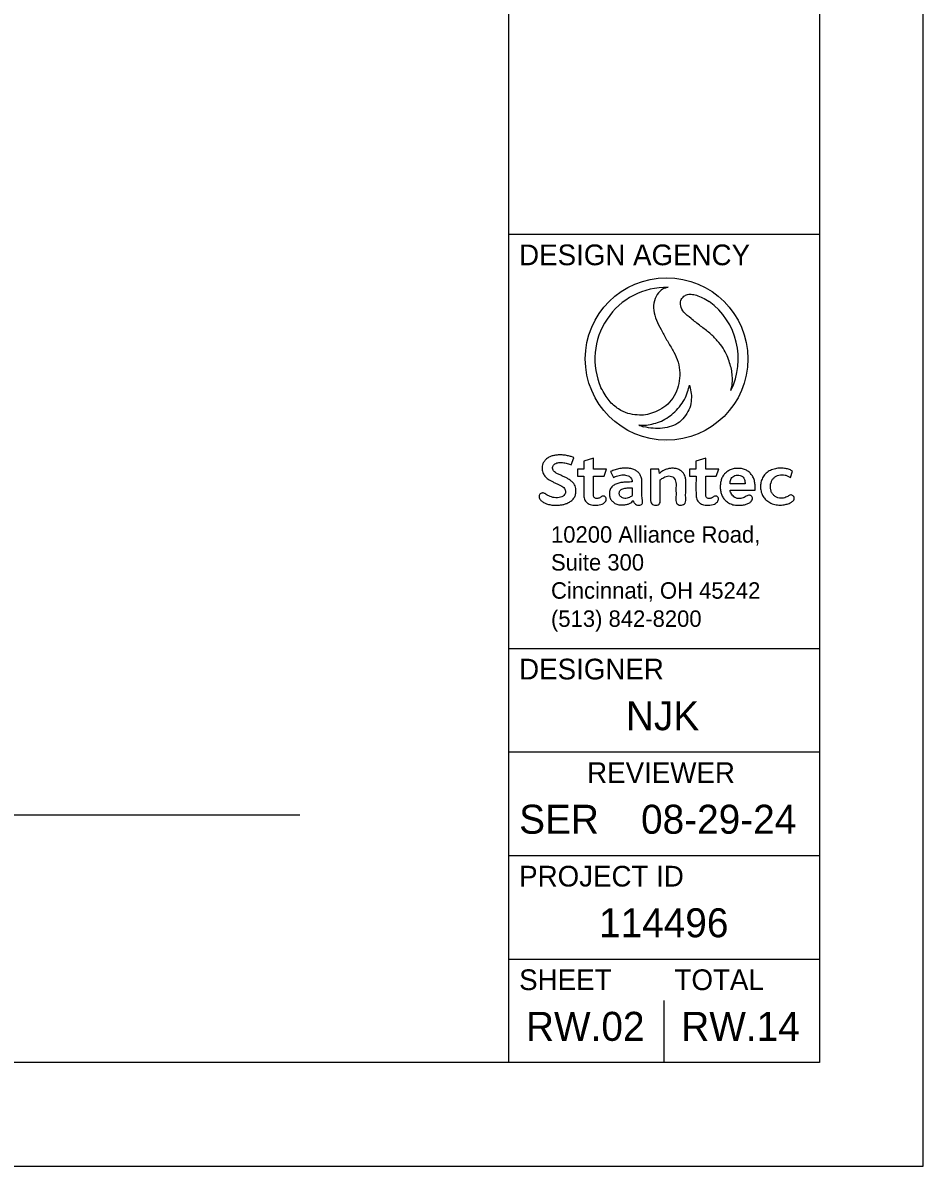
# Model space of a CAD drawing. Extents: x -9.2 to 34, y -2.2 to 22.
# Drawn here: x 29.65 to 34, y 0 to 5.52 of the extents above; entities that cross this region are included whole.
import ezdxf

# ---------------------------------------------------------------- set-up
doc = ezdxf.new("R2010")
doc.units = 0
for name, color, linetype in [('DV_X_Property_Line', 7, 'Continuous'), ('RW_X_CL', 7, 'Continuous'), ('RW_X_Esmt_SW', 7, 'Continuous'), ('ser-work', 7, 'Continuous')]:
    doc.layers.add(name, color=color, linetype=linetype)

msp = doc.modelspace()

# ---------------------------------------------------------------- linework, layer by layer
at = {"layer": 'DV_X_Property_Line'}
for p, q in [((32.3019, 3.3866), (32.3138, 3.4205)), ((32.4095, 3.418), (32.3616, 3.4046)), ((32.3616, 3.4046), (32.3616, 3.3648)), ((32.4095, 3.3647), (32.4095, 3.418)), ((32.9514, 3.418), (32.9034, 3.4046)), ((32.9034, 3.4046), (32.9034, 3.3648)), ((32.9514, 3.3647), (32.9514, 3.418)), ((32.3616, 3.3648), (32.3311, 3.3648)), ((32.3311, 3.3648), (32.3311, 3.3314)), ((32.3311, 3.3314), (32.3619, 3.3314)), ((32.4085, 3.2471), (32.4092, 3.3314)), ((32.4092, 3.3314), (32.4599, 3.3314)), ((32.4715, 3.3647), (32.4095, 3.3647)), ((32.4599, 3.3314), (32.4715, 3.3647)), ((32.4915, 3.3538), (32.5061, 3.3255)), ((32.7248, 3.3654), (32.6845, 3.3654)), ((32.6845, 3.3654), (32.6845, 3.2124)), ((32.7275, 3.3451), (32.7248, 3.3654)), ((32.7314, 3.2125), (32.7314, 3.3134)), ((32.9034, 3.3648), (32.873, 3.3648)), ((32.873, 3.3648), (32.873, 3.3314)), ((32.873, 3.3314), (32.9038, 3.3314)), ((32.9504, 3.2471), (32.9511, 3.3314)), ((32.9511, 3.3314), (33.0018, 3.3314)), ((33.0134, 3.3647), (32.9514, 3.3647)), ((33.0018, 3.3314), (33.0134, 3.3647)), ((33.3594, 3.3245), (33.37, 3.3559)), ((32.5963, 3.2754), (32.5963, 3.2375)), ((33.1411, 3.2937), (33.0679, 3.2938)), ((33.0679, 3.2644), (33.1896, 3.2644)), ((25.7703, 1.6957), (30.9907, 1.6957))]:
    msp.add_line(p, q, dxfattribs=at)
for points in [[(32.7692, 4.2433), (32.7692, 4.2433)], [(32.9678, 4.1753), (32.9678, 4.1753)]]:
    msp.add_lwpolyline(points, dxfattribs=at)
msp.add_circle((32.7617, 3.8975), 0.3923, dxfattribs=at)
for start, end in [(88.7666, 203.6845), (88.7601, 88.7666), (333.7815, 53.4326), (247.1184, 251.458)]:
    msp.add_arc((32.7617, 3.8975), 0.3458, start, end, dxfattribs=at)
for points, degree in [([(32.7692, 4.2433), (32.7608, 4.2415), (32.7412, 4.2373), (32.7155, 4.2111), (32.6965, 4.1682), (32.6989, 4.1199), (32.716, 4.0732), (32.7418, 4.0279), (32.7685, 3.9777), (32.7981, 3.9305), (32.8186, 3.8825), (32.8284, 3.8303), (32.822, 3.778), (32.8068, 3.73), (32.7773, 3.6864), (32.7385, 3.6555), (32.6979, 3.6374), (32.6613, 3.626), (32.6204, 3.626), (32.5748, 3.6324), (32.5299, 3.653), (32.4821, 3.6935), (32.4591, 3.7332), (32.445, 3.7586)], 3), ([(32.7692, 4.2433), (32.7692, 4.2433), (32.7692, 4.2433), (32.7692, 4.2433)], 2), ([(33.072, 3.7447), (33.075, 3.7569), (33.0801, 3.7796), (33.0792, 3.8162), (33.0757, 3.8483), (33.0662, 3.8781), (33.0551, 3.9126), (33.0356, 3.95), (33.0077, 3.9853), (32.9713, 4.0224), (32.9258, 4.0555), (32.879, 4.0937), (32.8415, 4.1219), (32.8282, 4.1551), (32.8282, 4.1803), (32.8405, 4.1974), (32.8572, 4.2093), (32.8793, 4.2112), (32.9054, 4.2062), (32.9356, 4.1934), (32.9565, 4.1817), (32.9678, 4.1753)], 3), ([(32.6273, 3.5789), (32.6358, 3.578), (32.6558, 3.5761), (32.6901, 3.5827), (32.7283, 3.5917), (32.7628, 3.6117), (32.7945, 3.6341), (32.8243, 3.666), (32.8491, 3.7016), (32.8647, 3.7386), (32.8694, 3.7605), (32.8717, 3.7709)], 3), ([(32.8717, 3.7709), (32.8743, 3.7621), (32.8807, 3.7397), (32.8823, 3.7021), (32.8759, 3.6614), (32.8549, 3.6244), (32.8266, 3.5903), (32.7856, 3.5716), (32.742, 3.5618), (32.6972, 3.561), (32.6664, 3.5668), (32.6518, 3.5696)], 3), ([(32.3138, 3.4205), (32.3117, 3.4215), (32.3022, 3.426), (32.2841, 3.4308), (32.262, 3.4336), (32.2419, 3.4346), (32.2251, 3.4329), (32.209, 3.4296), (32.1935, 3.4234), (32.1785, 3.4132), (32.1678, 3.3995), (32.1617, 3.3856), (32.1604, 3.3727), (32.1609, 3.3608), (32.1635, 3.3494), (32.1683, 3.34), (32.1741, 3.3315), (32.1814, 3.3238), (32.1901, 3.3168), (32.2009, 3.3103), (32.2142, 3.3034), (32.229, 3.2966), (32.2441, 3.2902), (32.2565, 3.2839), (32.2656, 3.2761), (32.2719, 3.2688), (32.274, 3.2598), (32.2738, 3.2514), (32.2703, 3.2421), (32.2625, 3.2343), (32.2503, 3.229), (32.2356, 3.2268), (32.2195, 3.2276), (32.2051, 3.2305), (32.1936, 3.2363), (32.1842, 3.2401), (32.1779, 3.246), (32.1719, 3.2483), (32.1664, 3.2507), (32.1605, 3.2503), (32.1546, 3.2485), (32.1495, 3.2442), (32.1462, 3.2379), (32.146, 3.2311), (32.147, 3.2244), (32.1523, 3.2173), (32.1625, 3.2071), (32.1806, 3.1982), (32.2029, 3.1922), (32.2255, 3.1911), (32.2451, 3.1916), (32.2621, 3.1938), (32.277, 3.1983), (32.2926, 3.2054), (32.3076, 3.2171), (32.3192, 3.2317), (32.324, 3.2489), (32.3247, 3.2645), (32.3228, 3.2785), (32.3173, 3.2898), (32.3106, 3.301), (32.2989, 3.3106), (32.2857, 3.3195), (32.2711, 3.3265), (32.2554, 3.3339), (32.239, 3.3409), (32.225, 3.3483), (32.2156, 3.3568), (32.2117, 3.365), (32.2109, 3.3737), (32.2135, 3.3816), (32.2188, 3.3885), (32.2263, 3.3935), (32.2361, 3.3971), (32.2479, 3.3979), (32.2596, 3.3975), (32.2711, 3.3956), (32.2823, 3.3932), (32.2928, 3.3901), (32.2991, 3.3876), (32.3019, 3.3866)], 3), ([(32.6009, 3.2138), (32.6011, 3.2122), (32.6014, 3.2082), (32.6054, 3.2024), (32.611, 3.1958), (32.6212, 3.1911), (32.632, 3.1914), (32.642, 3.1936), (32.6459, 3.2015), (32.6461, 3.2095), (32.6438, 3.2202), (32.6413, 3.2495), (32.6432, 3.2805), (32.6427, 3.314), (32.6388, 3.3302), (32.6297, 3.3448), (32.6198, 3.356), (32.6036, 3.3642), (32.5836, 3.3695), (32.5598, 3.371), (32.5358, 3.3686), (32.5126, 3.3632), (32.4984, 3.3568), (32.4915, 3.3538)], 3), ([(32.7314, 3.3134), (32.7322, 3.3141), (32.7355, 3.3171), (32.7434, 3.3219), (32.7535, 3.3286), (32.7665, 3.3326), (32.7796, 3.3324), (32.7923, 3.3284), (32.801, 3.3193), (32.8057, 3.3086), (32.8081, 3.294), (32.8065, 3.2722), (32.8077, 3.2446), (32.8062, 3.2216), (32.8072, 3.2057), (32.8127, 3.1971), (32.8222, 3.1911), (32.8333, 3.1913), (32.8439, 3.1938), (32.8525, 3.2004), (32.8551, 3.213), (32.8532, 3.2352), (32.8544, 3.2626), (32.8538, 3.2926), (32.8549, 3.3117), (32.8523, 3.3284), (32.8471, 3.34), (32.8389, 3.3519), (32.8255, 3.3613), (32.8088, 3.3692), (32.7896, 3.3697), (32.7724, 3.3687), (32.7569, 3.3636), (32.7432, 3.3572), (32.734, 3.35), (32.7291, 3.3463), (32.7275, 3.3451)], 3), ([(33.1896, 3.2644), (33.1898, 3.269), (33.1902, 3.2807), (33.1881, 3.2994), (33.1834, 3.3205), (33.1733, 3.3367), (33.1619, 3.3508), (33.1474, 3.3607), (33.129, 3.368), (33.1084, 3.3693), (33.0881, 3.3689), (33.0689, 3.3629), (33.0525, 3.3535), (33.0381, 3.3399), (33.0284, 3.3233), (33.0229, 3.3052), (33.0208, 3.2867), (33.0206, 3.2668), (33.025, 3.2484), (33.0323, 3.2304), (33.0434, 3.215), (33.0603, 3.2028), (33.0814, 3.1923), (33.1059, 3.1911), (33.1282, 3.1913), (33.1472, 3.1954), (33.1621, 3.2026), (33.173, 3.212), (33.1769, 3.2223), (33.1751, 3.2306), (33.1711, 3.2372), (33.1645, 3.2391), (33.1581, 3.2399), (33.1506, 3.2376), (33.1417, 3.2321), (33.1316, 3.2259), (33.1192, 3.2231), (33.1077, 3.2228), (33.0964, 3.2257), (33.087, 3.2322), (33.0778, 3.2398), (33.0723, 3.2499), (33.0689, 3.2582), (33.0682, 3.2628), (33.0679, 3.2644)], 3), ([(33.37, 3.3559), (33.366, 3.3581), (33.356, 3.3637), (33.3365, 3.3688), (33.3123, 3.3713), (33.2865, 3.3684), (33.2619, 3.3603), (33.2416, 3.3467), (33.2268, 3.3283), (33.2177, 3.307), (33.2145, 3.283), (33.2164, 3.2589), (33.2246, 3.2373), (33.2368, 3.2207), (33.2538, 3.2062), (33.277, 3.1954), (33.3043, 3.1911), (33.3292, 3.1927), (33.3499, 3.1982), (33.3663, 3.2057), (33.3769, 3.2159), (33.3775, 3.2257), (33.3766, 3.233), (33.3717, 3.2375), (33.3666, 3.2405), (33.3611, 3.2408), (33.3536, 3.2397), (33.3469, 3.2338), (33.3372, 3.2297), (33.3275, 3.2252), (33.3136, 3.2241), (33.2991, 3.2254), (33.2851, 3.233), (33.2747, 3.2435), (33.2663, 3.2561), (33.2638, 3.2711), (33.2616, 3.2858), (33.2658, 3.3004), (33.2714, 3.3138), (33.2797, 3.3244), (33.2909, 3.3324), (33.3036, 3.3373), (33.3186, 3.3386), (33.3335, 3.3371), (33.3479, 3.3326), (33.3557, 3.3271), (33.3594, 3.3245)], 3), ([(32.3619, 3.3314), (32.3617, 3.3016), (32.3616, 3.2701), (32.362, 3.2351), (32.3635, 3.2267), (32.3668, 3.2152), (32.3733, 3.2074), (32.3799, 3.2013), (32.3869, 3.1967), (32.3981, 3.1928), (32.4134, 3.1911), (32.4292, 3.1917), (32.445, 3.1939), (32.4571, 3.2), (32.4659, 3.2072), (32.4701, 3.2154), (32.4705, 3.2226), (32.4692, 3.2286), (32.466, 3.2322), (32.4622, 3.2345), (32.4577, 3.2353), (32.453, 3.2354), (32.4482, 3.2342), (32.4439, 3.2307), (32.4391, 3.2271), (32.4331, 3.2245), (32.4268, 3.2225), (32.4203, 3.2232), (32.4146, 3.2263), (32.4103, 3.2307), (32.4084, 3.2383), (32.4085, 3.2436), (32.4085, 3.2471)], 3), ([(32.5061, 3.3255), (32.5083, 3.3267), (32.515, 3.3303), (32.5259, 3.3336), (32.5389, 3.337), (32.5514, 3.3378), (32.5643, 3.3373), (32.5759, 3.3337), (32.586, 3.3279), (32.5931, 3.3194), (32.5962, 3.3108), (32.5962, 3.3054), (32.5962, 3.3036)], 3), ([(32.9038, 3.3314), (32.9036, 3.3016), (32.9035, 3.2701), (32.9038, 3.2351), (32.9054, 3.2267), (32.9087, 3.2152), (32.9152, 3.2074), (32.9218, 3.2013), (32.9288, 3.1967), (32.9399, 3.1928), (32.9553, 3.1911), (32.9711, 3.1917), (32.9869, 3.1939), (32.999, 3.2), (33.0078, 3.2072), (33.0119, 3.2154), (33.0124, 3.2226), (33.0111, 3.2286), (33.0079, 3.2322), (33.0041, 3.2345), (32.9996, 3.2353), (32.9949, 3.2354), (32.9901, 3.2342), (32.9858, 3.2307), (32.9809, 3.2271), (32.975, 3.2245), (32.9687, 3.2225), (32.9622, 3.2232), (32.9565, 3.2263), (32.9521, 3.2307), (32.9503, 3.2383), (32.9504, 3.2436), (32.9504, 3.2471)], 3), ([(33.0679, 3.2938), (33.0679, 3.2953), (33.0679, 3.299), (33.0684, 3.3062), (33.0708, 3.3153), (33.0765, 3.325), (33.0853, 3.3327), (33.0974, 3.337), (33.1104, 3.3373), (33.1225, 3.3337), (33.1328, 3.327), (33.1379, 3.3158), (33.1405, 3.3046), (33.1409, 3.2971), (33.1411, 3.2937)], 3), ([(32.5962, 3.3036), (32.5931, 3.3035), (32.583, 3.3033), (32.5656, 3.3025), (32.545, 3.3015), (32.5256, 3.2972), (32.5078, 3.2898), (32.4922, 3.2764), (32.4849, 3.2574), (32.4859, 3.2396), (32.4888, 3.2243), (32.4981, 3.2113), (32.5116, 3.1995), (32.5309, 3.1923), (32.551, 3.192), (32.5695, 3.1944), (32.5836, 3.1993), (32.5941, 3.2065), (32.5985, 3.2112), (32.6009, 3.2138)], 3), ([(32.5963, 3.2375), (32.5951, 3.2366), (32.5907, 3.2332), (32.5825, 3.2288), (32.5712, 3.2241), (32.5591, 3.2233), (32.5486, 3.2261), (32.5413, 3.2308), (32.5365, 3.2364), (32.5334, 3.2431), (32.5329, 3.2504), (32.5343, 3.2575), (32.5386, 3.2644), (32.5459, 3.2687), (32.5547, 3.2726), (32.5663, 3.2742), (32.5782, 3.2749), (32.5886, 3.2755), (32.5941, 3.2754), (32.5963, 3.2754)], 3), ([(32.6845, 3.2124), (32.6849, 3.2104), (32.6859, 3.2059), (32.6893, 3.1981), (32.6979, 3.1916), (32.7098, 3.1915), (32.7218, 3.1924), (32.7289, 3.2003), (32.7315, 3.2071), (32.7315, 3.2108), (32.7314, 3.2125)], 3)]:
    msp.add_open_spline(points, degree=degree, dxfattribs=at)
at = {"layer": 'RW_X_CL'}
for p, q in [((32, 0.5), (32, 21.5)), ((32, 4.5), (33.5, 4.5)), ((32, 2.5), (33.5, 2.5)), ((32, 2), (33.5, 2)), ((32, 1.5), (33.5, 1.5)), ((32, 1), (33.5, 1))]:
    msp.add_line(p, q, dxfattribs=at)
msp.add_lwpolyline([(1.5, 21.5), (33.5, 21.5), (33.5, 0.5), (1.5, 0.5)], close=True, dxfattribs=at)
at = {"layer": 'RW_X_Esmt_SW'}
msp.add_lwpolyline([(0, 0), (34, 0), (34, 22), (0, 22)], close=True, dxfattribs=at)
at = {"layer": 'ser-work'}
for p, q in [((32.75, 3.5), (32.75, 3.5)), ((32.75, 0.5), (32.75, 0.8)), ((32.375, 0.675), (32.375, 0.675))]:
    msp.add_line(p, q, dxfattribs=at)

# ---------------------------------------------------------------- texts
at = {"layer": 'DV_X_Property_Line'}
for s, height, p in [('10200 Alliance Road,', 0.079484, (32.2038, 3.0103)), ('Suite 300', 0.07948, (32.2038, 2.8758)), ('Cincinnati, OH 45242', 0.079484, (32.2038, 2.7398)), ('(513) 842-8200', 0.079484, (32.2038, 2.6039))]:
    msp.add_text(s, height=height, rotation=360, dxfattribs=at).set_placement(p)
at = {"layer": 'ser-work'}
for s, height, p in [('DESIGN AGENCY', 0.1, (32.05, 4.35)), ('DESIGNER', 0.1, (32.05, 2.35)), ('NJK', 0.14, (32.5654, 2.105)), ('REVIEWER', 0.1, (32.3783, 1.85)), ('SER', 0.14, (32.0502, 1.605)), ('08-29-24', 0.14, (32.6385, 1.605)), ('PROJECT ID', 0.1, (32.05, 1.35)), ('114496', 0.14, (32.4355, 1.105)), ('SHEET', 0.1, (32.05, 0.85)), ('TOTAL', 0.1, (32.8, 0.85)), ('RW.02', 0.14, (32.0831, 0.605)), ('RW.14', 0.14, (32.8327, 0.605))]:
    msp.add_text(s, height=height, dxfattribs=at).set_placement(p)

doc.saveas('drawing.dxf')
